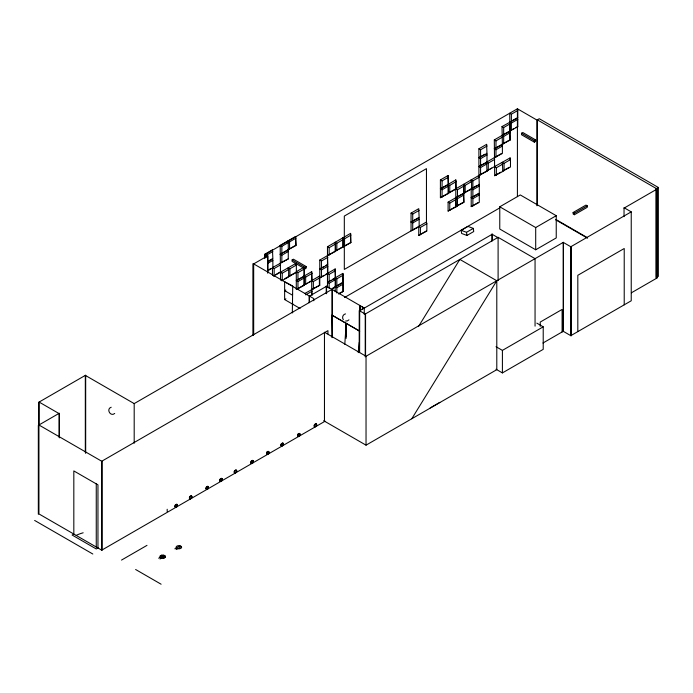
<?xml version="1.0" encoding="UTF-8"?>
<svg xmlns="http://www.w3.org/2000/svg" width="693" height="693" viewBox="0 0 693 693"><rect width="100%" height="100%" fill="white"/><g stroke="black" fill="none" stroke-linecap="round" stroke-linejoin="round"><path stroke-width="1.04" d="M346.344 336.088L346.197 323.354L344.793 344.3M359.312 342.229L358.246 352.633M285.785 290.003L284.632 290.662L292.333 295.105L292.602 293.936M292.602 302.832L292.333 304.002L293.486 304.357M111.192 407.233C105.847 408.957 110.542 417.125 114.709 413.452M345.495 313.894C342.957 314.31 341.675 317.689 343.347 319.664M418.468 326.576L459.84 259.416L496.794 280.752L496.794 369.672L366.034 445.166L323.666 420.703M411.781 418.754L496.794 280.752M348.951 319.845L347.41 320.885L345.59 321.024M264.778 258.532L264.778 254.244L272.479 249.801L272.869 258.913L268.286 261.564M280.57 280.163L280.18 245.357L295.582 236.46L295.972 245.582L287.985 249.766M272.869 251.507L266.45 255.215L266.45 257.328M280.18 245.357L281.852 246.318L288.271 242.611L287.881 240.913L289.553 241.874L295.972 238.167M513.989 128.543L509.71 131.012L510.091 140.133L509.71 113.228L511.373 114.198L517.792 110.49L517.411 108.784L265.116 254.444L265.116 257.657M268.2 261.166L272.479 258.697L272.479 260.672M288.271 242.611L288.271 251.507L281.852 255.215L280.18 254.244L281.895 253.257M283.602 252.269L294.724 245.85M502.035 144.456L502.39 146.058L495.98 149.766L494.308 148.796L502.39 144.577L502.009 126.568L517.792 117.897L517.792 110.49M512.274 120.643L516.554 118.174M280.18 254.244L288.271 250.026M268.286 263.045L272.869 260.395L272.505 258.801M502.009 126.568L503.672 127.529L510.091 123.83L509.71 122.124L511.373 123.085L517.792 119.378L517.411 117.68L517.792 117.897M268.2 270.053L270.772 268.572M268.286 270.452L272.869 267.81L272.869 260.395M280.18 263.141L288.271 258.913L288.271 251.507M478.906 177.451L478.906 148.796L486.607 144.352L486.988 153.465L478.906 157.692L480.578 158.654L486.988 154.946L486.651 153.456M494.689 159.399L488.279 163.098L486.607 162.136L486.988 171.249L486.607 171.032L510.091 157.917L510.481 159.615L504.062 163.323L502.39 162.361L502.78 171.474L494.689 175.701L494.308 139.908L508.853 131.505M515.696 127.555L517.792 126.793L517.792 119.378M510.091 132.718L503.672 136.426L502.009 135.464L510.091 131.237L510.091 123.83M510.091 131.237L509.71 131.012L517.792 126.793M272.6 267.654L274.151 268.546L280.57 264.847M478.906 148.796L480.578 149.766L486.988 146.058M494.308 139.908L495.98 140.87L502.39 137.162M292.125 259.927L293.408 259.191L306.245 266.597L306.245 268.078L304.963 268.823L292.125 261.417L292.125 259.927L304.963 267.342L306.245 266.597M537.335 119.846L539.275 118.728L658.35 187.474L658.35 276.394L656.41 277.512L656.41 188.591L537.335 119.846L537.335 205.552M275.901 274.506L280.18 272.028L282.233 273.215L288.652 269.516L288.271 267.81L289.934 268.771L296.353 265.064L295.972 263.366L273.527 276.152M448.484 186.071L448.484 193.486L440.401 197.704L440.401 179.92L448.102 175.476L448.484 184.589L440.401 188.817L442.073 189.778L448.484 186.071L448.102 184.364L455.803 179.92L456.185 189.033L448.102 193.26L448.102 175.476M478.906 157.692L484.892 154.236M494.308 148.796L508.853 140.402M521.508 133.247L522.791 132.51L535.62 139.917L535.62 141.398L534.338 142.143L521.508 134.728L521.508 133.247L534.338 140.662L535.62 139.917M502.113 144.317L510.091 140.133M327.477 287.24L327.477 246.725L350.58 233.385L350.961 242.507L344.551 246.206L342.879 246.725L342.879 237.838L344.551 238.799L350.961 235.092M440.401 179.92L442.073 180.882L448.484 177.183M327.477 246.725L329.149 247.687L335.559 243.988L335.178 242.281L336.85 243.243L343.26 239.535L342.879 237.838M307.415 283.065L296.292 289.483L296.292 271.699L303.993 267.255M440.401 188.817L447.245 184.858M486.988 163.843L480.578 167.55L478.906 166.58L501.152 153.742M284.849 278.673L295.114 272.747M281.713 280.786L288.652 276.923L288.652 269.516M288.686 276.568L296.353 272.479L296.353 265.064M478.906 166.58L486.988 162.361L486.988 154.946M494.308 157.692L502.39 153.465L502.39 146.058M296.292 271.699L297.955 272.661L304.374 268.953L304.132 267.888M312.075 295.426L311.694 289.483L319.776 285.256L319.776 260.066L342.021 247.219M350.961 242.507L342.879 246.725L343.26 246.951L343.26 239.535M448.102 184.364L449.774 185.334L456.185 181.627M325.762 265.497L327.477 264.509L327.858 266.216L321.448 269.923L319.776 268.953L327.858 264.735L327.477 255.622L335.559 251.394L335.559 243.988M335.178 242.281L335.178 251.169L343.26 246.951M319.776 260.066L321.448 261.027L327.858 257.32M419.144 219.265L419.144 226.672L411.053 230.899L411.053 213.115L418.754 208.671L419.144 217.784L411.053 222.003L412.725 222.964L419.144 219.265L418.754 217.559L411.053 222.003M312.075 273.406L305.656 277.105L303.993 276.143L304.374 277.85L297.955 281.557L296.292 280.587L311.694 271.699L312.075 280.812L303.993 285.04L303.993 268.243M440.401 197.704L447.245 193.754M488.314 170.045L448.102 193.26L448.484 193.486M490.029 169.057L491.744 168.07M296.292 280.587L304.374 276.368L304.374 268.953M411.053 213.115L412.725 214.076L419.144 210.369M471.621 188.687L479.287 184.589L478.906 175.476L486.988 171.249M319.776 268.953L324.055 266.484M455.803 188.817L457.475 189.778L463.886 186.071L463.504 184.364L465.176 185.334L471.586 181.627L471.205 179.92L472.877 180.882L479.287 177.183M494.43 166.649L496.361 167.767L502.78 164.068M309.121 282.077L310.836 281.081M327.858 266.216L327.858 273.622L319.776 277.85L319.395 276.143L311.694 280.587L313.357 281.557L324.055 275.381M463.886 186.071L463.886 193.486L455.803 197.704L456.185 206.817L448.102 211.044L448.102 202.148L462.647 193.754M477.191 185.36L463.504 193.26L463.886 202.373L455.803 206.601L455.803 179.92M296.812 289.319L304.374 285.256L304.374 277.85M463.886 193.486L463.504 193.26L471.586 189.033L471.586 181.627M494.689 175.701L500.684 172.236M502.78 171.474L502.39 171.249L509.242 167.299M502.39 171.249L510.481 167.03L510.481 159.615M325.762 274.393L335.178 268.953L335.559 278.075L327.477 282.294L329.149 283.255L335.559 279.556L335.178 277.85L342.879 273.406L343.26 282.519L335.178 286.737L336.85 287.708L343.26 284L342.879 282.294L335.178 286.737M448.102 202.148L449.774 203.118L456.185 199.411M455.803 197.704L457.475 198.666L463.886 194.967M479.287 186.071L479.287 202.373L471.205 206.601L471.205 188.817L472.877 189.778L479.287 186.071L478.906 184.364L479.287 184.589M292.758 312.656L292.333 312.889L292.723 285.992L284.632 281.774L284.632 299.558L285.888 298.83M327.477 273.406L329.149 274.367L335.559 270.66M344.317 237.413L344.317 216.077L426.455 168.65L426.455 222.003L344.317 269.43L344.317 245.954M304.842 293.434L319.776 285.256M448.102 211.044L454.946 207.094M462.647 202.642L455.803 206.601L456.185 206.817M479.287 194.967L472.877 198.666L471.205 197.704L478.049 193.754M426.845 223.709L426.845 231.115L418.754 235.343L418.754 226.455L420.426 227.417L426.845 223.709L426.455 222.003M471.205 197.704L479.287 193.486M305.656 294.889L312.075 291.19M327.477 282.294L330.899 280.319M332.614 279.331L334.321 278.343M335.178 277.85L336.85 278.811L343.26 275.104M418.754 235.343L426.455 230.899M471.205 206.601L478.049 202.651M332.614 288.227L334.321 287.24M331.895 289.085L335.559 286.963L335.559 279.556M85.317 452.52L85.317 375.381L134.191 403.603L332.371 289.18L332.371 337.387M339.457 293.165L343.26 291.406L343.26 284M338.678 294.057L343.26 291.406M499.766 206.8L520.296 194.95L556.236 215.696L556.236 237.924L535.698 249.783L499.766 229.036L499.766 206.8L535.698 227.547L556.236 215.696M344.542 297.514L499.653 207.961M461.183 230.319L467.966 226.403L473.293 228.395L473.735 231.54L466.952 235.455L461.625 233.463L461.183 230.319L466.51 232.311L473.293 228.395M359.606 310.802L492.489 234.087L492.489 240.514M535.057 326.152L535.057 258.662L498.102 237.327L365.22 314.042L365.22 356.895M573.128 212.491L585.957 205.085L587.248 205.821L587.248 207.302L574.41 214.717L573.128 213.972L573.128 212.491L574.41 213.236L587.248 205.821M324.463 421.162L324.463 332.242L366.034 356.245L563.435 242.273L563.435 331.193L542.957 343.018M656.41 188.591L658.35 187.474M624.038 208.125L657.137 189.016L657.137 277.936L631.392 292.801M631.236 211.859L570.798 246.751L570.798 335.672L631.236 300.779L631.236 211.859L624.038 207.701L624.038 216.692M97.956 547.981L96.258 548.96L72.124 535.031L73.822 534.052L73.822 470.919L97.956 484.849L97.956 547.981L96.258 547.002L96.258 483.87M175.632 504.686L176.784 504.521A0.91 0.52 -60 0 1 177.425 504.885L177.425 505.717A0.91 0.52 -60 0 1 176.784 506.834L175.632 506.99A0.91 0.52 -60 0 1 174.991 506.626L174.991 505.795A0.91 0.52 -60 0 1 175.632 504.686L176.784 504.521M190.081 496.335L191.242 496.179A0.91 0.52 -60 0 1 191.883 496.543L191.883 497.375A0.91 0.52 -60 0 1 191.242 498.484L190.081 498.648A0.91 0.52 -60 0 1 189.44 498.276L189.44 497.453A0.91 0.52 -60 0 1 190.081 496.335L191.242 496.179M206.696 486.746L207.848 486.59A0.91 0.52 -60 0 1 208.489 486.954L208.489 487.785A0.91 0.52 -60 0 1 207.848 488.903L206.696 489.059A0.91 0.52 -60 0 1 206.046 488.695L206.046 487.863A0.91 0.52 -60 0 1 206.696 486.746L207.848 486.59M220.452 478.802L221.604 478.646A0.91 0.52 -60 0 1 222.245 479.01L222.245 479.842A0.91 0.52 -60 0 1 221.604 480.959L220.452 481.115A0.91 0.52 -60 0 1 219.811 480.751L219.811 479.92A0.91 0.52 -60 0 1 220.452 478.802L221.604 478.646M234.901 470.46L236.062 470.296A0.91 0.52 -60 0 1 236.703 470.668L236.703 471.5A0.91 0.52 -60 0 1 236.062 472.609L234.901 472.773A0.91 0.52 -60 0 1 234.26 472.401L234.26 471.578A0.91 0.52 -60 0 1 234.901 470.46L236.062 470.296M251.507 460.871L252.668 460.715A0.91 0.52 -60 0 1 253.309 461.079L253.309 461.91A0.91 0.52 -60 0 1 252.668 463.019L251.507 463.184A0.91 0.52 -60 0 1 250.866 462.811L250.866 461.988A0.91 0.52 -60 0 1 251.507 460.871L252.668 460.715M267.169 451.836L268.321 451.671A0.91 0.52 -60 0 1 268.962 452.044L268.962 452.875A0.91 0.52 -60 0 1 268.321 453.984L267.169 454.149A0.91 0.52 -60 0 1 266.528 453.776L266.528 452.945A0.91 0.52 -60 0 1 267.169 451.836L268.321 451.671M281.618 443.494L282.779 443.329A0.91 0.52 -60 0 1 283.42 443.702L283.42 444.525A0.91 0.52 -60 0 1 282.779 445.642L281.618 445.798A0.91 0.52 -60 0 1 280.977 445.434L280.977 444.603A0.91 0.52 -60 0 1 281.618 443.494L282.779 443.329M298.233 433.905L299.385 433.74A0.91 0.52 -60 0 1 300.026 434.113L300.026 434.935A0.91 0.52 -60 0 1 299.385 436.053L298.233 436.218A0.91 0.52 -60 0 1 297.583 435.845L297.583 435.013A0.91 0.52 -60 0 1 298.233 433.905L299.385 433.74M314.865 424.298L316.017 424.133A0.91 0.52 -60 0 1 316.658 424.506L316.658 425.337A0.91 0.52 -60 0 1 316.017 426.446L314.865 426.611A0.91 0.52 -60 0 1 314.224 426.238L314.224 425.407A0.91 0.52 -60 0 1 314.865 424.298L316.017 424.133M325.13 421.188L101.732 550.164L101.732 461.243L327.936 330.648L327.936 333.861M121.518 560.083L146.994 545.365M496.015 346.699L502.408 350.389L543.217 326.827L543.217 349.35L502.408 372.912L496.015 369.222M174.844 548.795L179.963 545.841M158.645 558.22L163.765 555.266M159.979 558.991L165.09 556.037M176.178 549.558L181.289 546.604M430.162 407.943L439.795 402.382M76.213 535.403L76.871 535.065M284.632 290.662L285.785 291.017M556.089 219.594L587.023 237.456M555.751 219.846L587.551 238.201M463.886 202.373L463.504 184.364M498.111 237.742L491.77 234.078L491.77 241.58M536.824 323.137L543.217 326.827M295.972 245.582L295.582 236.46M288.271 258.913L272.479 267.585L272.479 275.493M332.016 289.388L326.23 286.053L326.23 293.546M264.778 254.244L267.593 255.873L267.593 273.016M332.475 337.586L332.025 315.168L359.71 331.159M284.632 299.558L300.034 308.446M315.584 423.882A0.91 0.52 -60 0 1 316.225 424.255L316.658 424.506M316.225 424.255L316.658 425.337M314.224 425.407L314.657 426.49A0.91 0.52 -60 0 0 315.298 426.862L314.865 426.611M314.224 426.238L314.657 426.49M298.943 433.489A0.91 0.52 -60 0 1 299.593 433.861L300.026 434.113M299.593 433.861L300.026 434.935M297.583 435.013L298.025 436.096A0.91 0.52 -60 0 0 298.666 436.469L298.233 436.218M297.583 435.845L298.025 436.096M282.337 443.078A0.91 0.52 -60 0 1 282.978 443.442L283.42 443.702M282.978 443.442L283.42 444.525M280.977 444.603L281.419 445.686A0.91 0.52 -60 0 0 282.06 446.058L281.618 445.798M280.977 445.434L281.419 445.686M267.888 451.42A0.91 0.52 -60 0 1 268.529 451.793L268.962 452.044M268.529 451.793L268.962 452.875M266.528 452.945L266.961 454.028A0.91 0.52 -60 0 0 267.602 454.4L267.169 454.149M266.528 453.776L266.961 454.028M252.226 460.455A0.91 0.52 -60 0 1 252.867 460.828L253.309 461.079M252.867 460.828L253.309 461.91M250.866 461.988L251.308 463.071A0.91 0.52 -60 0 0 251.949 463.435L251.507 463.184M250.866 462.811L251.308 463.071M235.62 470.045A0.91 0.52 -60 0 1 236.261 470.417L236.703 470.668M236.261 470.417L236.703 471.5M234.26 471.578L234.693 472.652A0.91 0.52 -60 0 0 235.343 473.024L234.901 472.773M234.26 472.401L234.693 472.652M221.171 478.395A0.91 0.52 -60 0 1 221.812 478.759L222.245 479.01M221.812 478.759L222.245 479.842M219.811 479.92L220.244 481.003A0.91 0.52 -60 0 0 220.885 481.366L220.452 481.115M219.811 480.751L220.244 481.003M207.415 486.339A0.91 0.52 -60 0 1 208.056 486.703L208.489 486.954M208.056 486.703L208.489 487.785M206.046 487.863L206.488 488.946A0.91 0.52 -60 0 0 207.129 489.31L206.696 489.059M206.046 488.695L206.488 488.946M190.8 495.919A0.91 0.52 -60 0 1 191.441 496.292L191.883 496.543M191.441 496.292L191.883 497.375M189.44 497.453L189.882 498.536A0.91 0.52 -60 0 0 190.523 498.899L190.081 498.648M189.44 498.276L189.882 498.536M176.351 504.27A0.91 0.52 -60 0 1 176.992 504.634L177.425 504.885M176.992 504.634L177.425 505.717M174.991 505.795L175.424 506.878A0.91 0.52 -60 0 0 176.065 507.25L175.632 506.99M174.991 506.626L175.424 506.878M135.629 569.507L161.114 584.216M34.65 520.443L92.819 554.019M332.025 315.168L359.442 331.011M161.547 555.249L165.28 557.406M160.222 556.011L163.955 558.177M466.51 232.311L466.952 235.455M624.22 304.825L624.22 248.51L577.815 275.303L577.815 331.618M574.41 213.236L574.41 214.717M562.101 331.964L562.101 309.442L540.228 322.072L540.228 326.36M536.954 205.778L536.954 120.071L517.411 108.784L517.411 196.639M535.698 227.547L535.698 249.783M534.338 140.662L534.338 142.143M511.373 114.198L511.373 121.604M511.373 123.085L511.373 130.501M510.091 157.917L510.091 159.892M504.062 163.323L504.062 170.738M503.672 127.529L503.672 134.944M503.672 136.426L503.672 143.832M502.39 162.361L502.39 164.336M502.408 350.389L502.408 372.912M498.102 237.327L498.111 280.596M496.361 167.767L496.361 175.182M495.98 140.87L495.98 148.285M495.98 149.766L495.98 157.172M488.279 163.098L488.279 170.513M486.607 144.352L486.607 146.327M486.607 153.248L486.607 155.223M480.578 149.766L480.578 157.172M480.578 158.654L480.578 166.069M480.578 167.55L480.578 174.957M478.906 184.364L478.906 186.348M478.906 193.26L478.906 195.235M472.877 180.882L472.877 188.297M472.877 189.778L472.877 197.184M472.877 198.666L472.877 206.081M471.205 179.92L471.205 181.895M465.176 185.334L465.176 192.741M457.475 189.778L457.475 197.184M457.475 198.666L457.475 206.081M449.774 185.334L449.774 192.741M449.774 203.118L449.774 210.525M442.073 180.882L442.073 188.297M442.073 189.778L442.073 197.184M420.426 227.417L420.426 234.823M412.725 214.076L412.725 221.483M412.725 222.964L412.725 230.379M366.034 356.245L366.034 445.166M365.558 356.02L365.558 314.241L359.217 310.577L359.217 352.365M364.267 314.44L364.267 308.013L359.71 305.379L359.606 352.581M362.396 306.93L362.396 309.078M360.36 311.122L360.36 305.752L332.025 289.379L332.025 337.638M350.58 233.385L350.58 242.281M346.197 323.354L346.197 338.331M344.551 238.799L344.551 246.206M342.879 273.406L342.879 291.19M336.85 243.243L336.85 250.658M336.85 278.811L336.85 286.226M336.85 287.708L336.85 293M335.178 268.953L335.178 291.684M329.149 247.687L329.149 255.102M329.149 274.367L329.149 281.774M329.149 283.255L329.149 288.548M326.568 293.745L326.568 286.244L309.13 296.318L309.13 302.746M321.448 261.027L321.448 268.442M321.448 269.923L321.448 277.33M319.395 276.143L319.395 285.04M313.808 300.762L313.808 298.614L253.144 263.591L253.144 335.369M313.357 281.557L313.357 288.964M311.694 271.699L311.694 294.421M309.476 296.11L309.476 302.538M305.656 277.105L305.656 284.52M304.963 267.342L304.963 268.823M297.955 272.661L297.955 280.076M297.955 281.557L297.955 288.964M295.972 263.366L295.972 265.341M289.934 268.771L289.934 276.178M289.553 241.874L289.553 249.281M288.271 267.81L288.271 269.785M282.233 273.215L282.233 280.63M281.852 246.318L281.852 253.733M281.852 255.215L281.852 262.621M274.151 268.546L274.151 275.961M267.94 272.808L267.94 255.665L253.681 263.903L253.681 334.606M253.283 263.669L253.283 335.447M167.186 509.26L167.186 511.573M134.191 403.603L134.191 443.243M85.681 453.378L85.681 375.173L38.687 402.304L38.687 425.874M59.329 437.855L59.329 413.21L38.332 425.337L38.332 514.258M59.165 437.205L59.165 413.643L39.111 402.061L39.111 425.632M316.225 425.086A0.91 0.52 -60 0 1 315.584 426.195M314.657 425.658A0.91 0.52 -60 0 1 315.298 424.549M299.593 434.684A0.91 0.52 -60 0 1 298.943 435.802M298.025 435.265A0.91 0.52 -60 0 1 298.666 434.156M282.978 444.274A0.91 0.52 -60 0 1 282.337 445.391M281.419 444.854A0.91 0.52 -60 0 1 282.06 443.745M268.529 452.616A0.91 0.52 -60 0 1 267.888 453.733M266.961 453.196A0.91 0.52 -60 0 1 267.602 452.087M221.812 479.591A0.91 0.52 -60 0 1 221.171 480.699M220.244 480.171A0.91 0.52 -60 0 1 220.885 479.062M236.261 471.249A0.91 0.52 -60 0 1 235.62 472.357M234.693 471.829A0.91 0.52 -60 0 1 235.343 470.712M252.867 461.659A0.91 0.52 -60 0 1 252.226 462.768M251.308 462.24A0.91 0.52 -60 0 1 251.949 461.122M208.056 487.534A0.91 0.52 -60 0 1 207.415 488.643M206.488 488.115A0.91 0.52 -60 0 1 207.129 487.006M191.441 497.124A0.91 0.52 -60 0 1 190.8 498.232M189.882 497.704A0.91 0.52 -60 0 1 190.523 496.586M176.992 505.466A0.91 0.52 -60 0 1 176.351 506.583M175.424 506.046A0.91 0.52 -60 0 1 176.065 504.937M77.581 534.727A34.936 20.166 0 0 1 83.169 532.796M656.756 189.232L656.028 188.817L656.028 277.737L656.756 278.153L656.756 189.232M571.162 246.959L563.244 242.385L563.244 331.306L571.162 335.88L571.162 246.959M102.044 461.425L38.929 424.991L38.929 513.911L102.044 550.346L102.044 461.425M161.296 558.047A2.755 1.594 0 0 0 165.428 556.67A2.755 1.594 0 0 0 161.296 555.292A2.755 1.594 0 0 0 161.296 558.047M177.495 548.613A2.755 1.594 0 0 0 181.627 547.236A2.755 1.594 0 0 0 177.495 545.859A2.755 1.594 0 0 0 177.495 548.613"/></g></svg>
